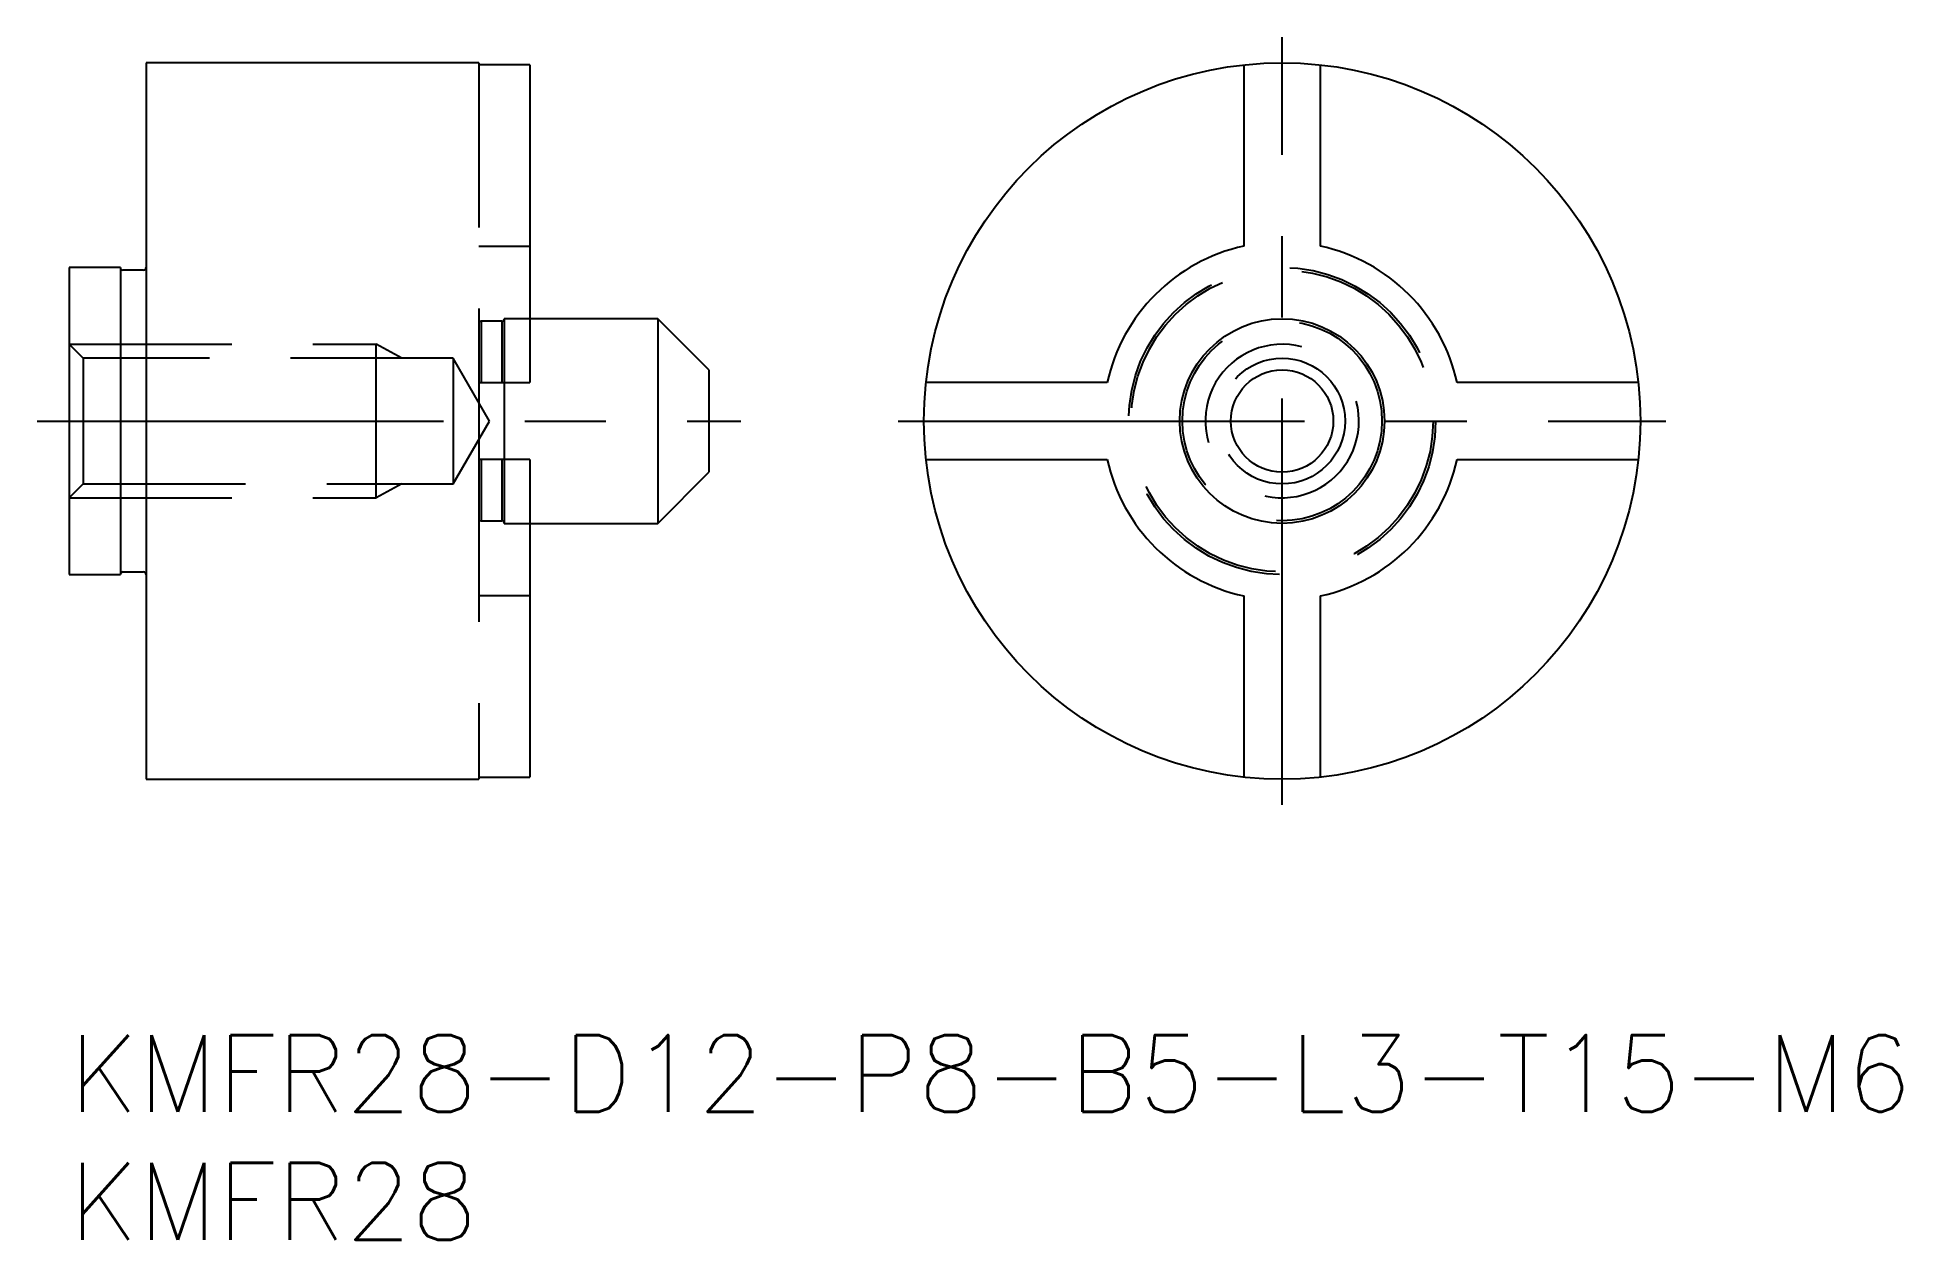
# Model space of a CAD drawing. Extents: x -1.3 to 71.6, y -8 to 39.
import ezdxf

# ---------------------------------------------------------------- set-up
doc = ezdxf.new("R2010")
doc.units = 0
doc.header["$LTSCALE"] = 0.5
doc.linetypes.add('CENTER', pattern=[50.8, 31.75, -6.35, 6.35, -6.35])
doc.linetypes.add('DASHED', pattern=[19.05, 12.7, -6.35])
for name, color, linetype in [('MSM_CENTER', 1, 'CENTER'), ('MSM_CONTINUOUS', 7, 'CONTINUOUS'), ('MSM_DASHED', 4, 'DASHED'), ('MSM_PART_NUMBER', 7, 'CONTINUOUS')]:
    doc.layers.add(name, color=color, linetype=linetype)
doc.styles.get("Standard").update_dxf_attribs({"font": 'txt.shx', "height": 3, "bigfont": 'bigfont.shx'})

msp = doc.modelspace()

# ---------------------------------------------------------------- linework, layer by layer
at = {"layer": 'MSM_CENTER'}
for p, q in [((47.4, 9), (47.4, 39)), ((-1.25, 24), (26.25, 24)), ((32.4, 24), (62.4, 24))]:
    msp.add_line(p, q, dxfattribs=at)
at = {"layer": 'MSM_CONTINUOUS'}
for p, q in [((16, 38), (3, 38)), ((3, 38), (3, 10)), ((16, 38), (16, 37.919)), ((18, 37.919), (16, 37.919)), ((18, 37.919), (18, 25.5)), ((45.9, 37.919), (45.9, 30.837)), ((48.9, 30.837), (48.9, 37.919)), ((2, 30), (0, 30)), ((0, 30), (0, 18)), ((2, 30), (2, 18)), ((2.9, 29.9), (2.1, 29.9)), ((23, 28), (18, 28)), ((25, 26), (23, 28)), ((23, 28), (23, 20)), ((25, 26), (25, 22)), ((16, 25.5), (16, 22.5)), ((16, 25.5), (18, 25.5)), ((17, 25.5), (17, 22.5)), ((40.563, 25.5), (33.481, 25.5)), ((61.319, 25.5), (54.237, 25.5)), ((18, 22.5), (16, 22.5)), ((18, 22.5), (18, 10.081)), ((23, 20), (25, 22)), ((33.481, 22.5), (40.563, 22.5)), ((54.237, 22.5), (61.319, 22.5)), ((18, 20), (23, 20)), ((0, 18), (2, 18)), ((2.1, 18.1), (2.9, 18.1)), ((45.9, 17.163), (45.9, 10.081)), ((48.9, 10.081), (48.9, 17.163)), ((3, 10), (16, 10)), ((16, 10.081), (16, 10)), ((16, 10.081), (18, 10.081))]:
    msp.add_line(p, q, dxfattribs=at)
for radius in [14, 4, 2]:
    msp.add_circle((47.4, 24), radius, dxfattribs=at)
for centre, radius, start, end in [((47.4, 24), 7, 102.37363, 167.62637), ((47.4, 24), 7, 12.37363, 77.62637), ((2.1, 30), 0.1, 180, 270), ((2.9, 30), 0.1, 270, 0), ((47.4, 24), 7, 192.37363, 257.62637), ((47.4, 24), 7, 282.37363, 347.62637), ((2.1, 18), 0.1, 90, 180), ((2.9, 18), 0.1, 0, 90)]:
    msp.add_arc(centre, radius, start, end, dxfattribs=at)
at = {"layer": 'MSM_DASHED'}
for p, q in [((16, 37.919), (16, 25.5)), ((16, 30.837), (18, 30.837)), ((16.9, 27.9), (16.1, 27.9)), ((16.1, 27.9), (16.1, 25.5)), ((16.9, 27.9), (16.9, 25.5)), ((18, 28), (17, 28)), ((17, 28), (17, 25.5)), ((0.541, 26.459), (0, 27)), ((0, 27), (12, 27)), ((12, 21), (12, 27)), ((13, 26.459), (12, 27)), ((15, 26.459), (0.541, 26.459)), ((0.541, 26.459), (0.541, 21.541)), ((16.419, 24), (15, 26.459)), ((15, 26.459), (15, 21.541)), ((15, 21.541), (16.419, 24)), ((16, 22.5), (16, 10.081)), ((16.1, 22.5), (16.1, 20.1)), ((16.9, 22.5), (16.9, 20.1)), ((17, 22.5), (17, 20)), ((0, 21), (0.541, 21.541)), ((0.541, 21.541), (15, 21.541)), ((13, 21.541), (12, 21)), ((0, 21), (12, 21)), ((16.1, 20.1), (16.9, 20.1)), ((17, 20), (18, 20)), ((18, 17.163), (16, 17.163))]:
    msp.add_line(p, q, dxfattribs=at)
for radius in [6, 5.9, 3.9, 2.459]:
    msp.add_circle((47.4, 24), radius, dxfattribs=at)
for centre, radius, start, end in [((16.1, 28), 0.1, 180, 270), ((16.9, 28), 0.1, 270, 0), ((47.4, 24), 3, 75, 15), ((16.1, 20), 0.1, 90, 180), ((16.9, 20), 0.1, 0, 90)]:
    msp.add_arc(centre, radius, start, end, dxfattribs=at)

# ---------------------------------------------------------------- texts
at = {"layer": 'MSM_PART_NUMBER'}
for s, p in [('KMFR28-D12-P8-B5-L3-T15-M6', (0, -3)), ('KMFR28', (0, -8))]:
    msp.add_text(s, height=3, dxfattribs=at).set_placement(p)

doc.saveas('drawing.dxf')
